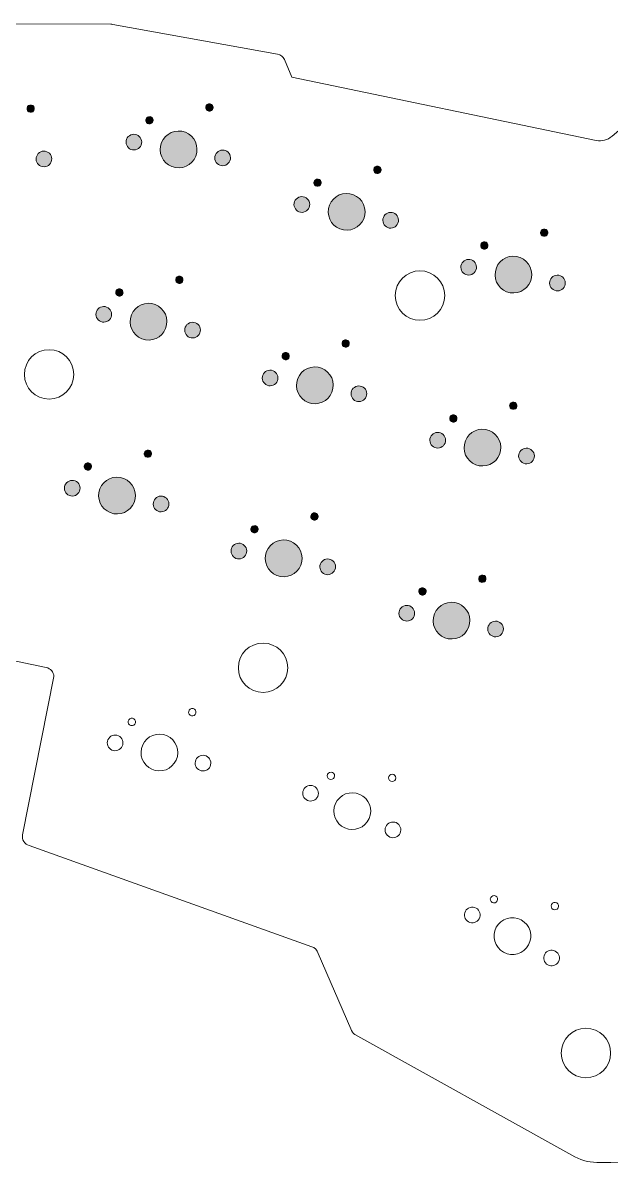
# Model space of a CAD drawing. Header units: inches. Extents: x 5 to 315, y -122 to 2.
# Drawn here: x 68.6 to 132.4, y -121.8 to 1.8 of the extents above; entities that cross this region are included whole.
import ezdxf

# ---------------------------------------------------------------- set-up
doc = ezdxf.new("R2010")
doc.units = ezdxf.units.IN
doc.header["$MEASUREMENT"] = 0
doc.layers.add('katman 1', color=7, linetype='Continuous')

# ---------------------------------------------------------------- blocks, each defined once
blk = doc.blocks.new('block 4')
at = {"layer": 'katman 1', "true_color": 0x000000}
h = blk.add_hatch(color=18, dxfattribs=at)
h.dxf.hatch_style = 2
edge = h.paths.add_edge_path()
edge.add_spline(control_points=[(69.87, -7.57), (69.83, -7.79), (69.62, -7.94), (69.41, -7.9), (69.19, -7.86), (69.04, -7.65), (69.08, -7.43), (69.12, -7.22), (69.33, -7.07), (69.55, -7.11), (69.76, -7.15), (69.91, -7.36), (69.87, -7.57)], knot_values=[0, 0, 0, 0, 1, 1, 1, 2, 2, 2, 3, 3, 3, 4, 4, 4, 4], degree=3, periodic=1)
h = blk.add_hatch(color=18, dxfattribs=at)
h.dxf.hatch_style = 2
edge = h.paths.add_edge_path()
edge.add_spline(control_points=[(89.25, -7.45), (89.21, -7.67), (89, -7.82), (88.79, -7.78), (88.57, -7.74), (88.42, -7.53), (88.46, -7.32), (88.5, -7.1), (88.71, -6.95), (88.93, -6.99), (89.14, -7.03), (89.29, -7.24), (89.25, -7.45)], knot_values=[0, 0, 0, 0, 1, 1, 1, 2, 2, 2, 3, 3, 3, 4, 4, 4, 4], degree=3, periodic=1)
h = blk.add_hatch(color=18, dxfattribs=at)
h.dxf.hatch_style = 2
edge = h.paths.add_edge_path()
edge.add_spline(control_points=[(82.75, -8.84), (82.71, -9.05), (82.5, -9.2), (82.29, -9.16), (82.07, -9.12), (81.92, -8.91), (81.96, -8.7), (82, -8.48), (82.21, -8.33), (82.43, -8.37), (82.64, -8.41), (82.79, -8.62), (82.75, -8.84)], knot_values=[0, 0, 0, 0, 1, 1, 1, 2, 2, 2, 3, 3, 3, 4, 4, 4, 4], degree=3, periodic=1)
h = blk.add_hatch(color=18, dxfattribs=at)
h.dxf.hatch_style = 2
edge = h.paths.add_edge_path()
edge.add_spline(control_points=[(87.48, -12.27), (87.29, -13.36), (86.25, -14.08), (85.17, -13.89), (84.08, -13.7), (83.36, -12.66), (83.55, -11.58), (83.75, -10.49), (84.78, -9.77), (85.86, -9.96), (86.95, -10.15), (87.67, -11.19), (87.48, -12.27)], knot_values=[0, 0, 0, 0, 1, 1, 1, 2, 2, 2, 3, 3, 3, 4, 4, 4, 4], degree=3, periodic=1)
h = blk.add_hatch(color=18, dxfattribs=at)
h.dxf.hatch_style = 2
edge = h.paths.add_edge_path()
edge.add_spline(control_points=[(81.5, -11.28), (81.42, -11.74), (80.98, -12.05), (80.51, -11.97), (80.05, -11.88), (79.74, -11.44), (79.83, -10.98), (79.91, -10.52), (80.35, -10.21), (80.81, -10.29), (81.27, -10.37), (81.58, -10.81), (81.5, -11.28)], knot_values=[0, 0, 0, 0, 1, 1, 1, 2, 2, 2, 3, 3, 3, 4, 4, 4, 4], degree=3, periodic=1)
h = blk.add_hatch(color=18, dxfattribs=at)
h.dxf.hatch_style = 2
edge = h.paths.add_edge_path()
edge.add_spline(control_points=[(71.75, -13.1), (71.67, -13.57), (71.23, -13.88), (70.76, -13.79), (70.3, -13.71), (69.99, -13.27), (70.08, -12.81), (70.16, -12.34), (70.6, -12.04), (71.06, -12.12), (71.52, -12.2), (71.83, -12.64), (71.75, -13.1)], knot_values=[0, 0, 0, 0, 1, 1, 1, 2, 2, 2, 3, 3, 3, 4, 4, 4, 4], degree=3, periodic=1)
h = blk.add_hatch(color=18, dxfattribs=at)
h.dxf.hatch_style = 2
edge = h.paths.add_edge_path()
edge.add_spline(control_points=[(91.13, -12.98), (91.05, -13.45), (90.61, -13.76), (90.14, -13.67), (89.68, -13.59), (89.37, -13.15), (89.45, -12.69), (89.54, -12.22), (89.98, -11.92), (90.44, -12), (90.9, -12.08), (91.21, -12.52), (91.13, -12.98)], knot_values=[0, 0, 0, 0, 1, 1, 1, 2, 2, 2, 3, 3, 3, 4, 4, 4, 4], degree=3, periodic=1)
h = blk.add_hatch(color=18, dxfattribs=at)
h.dxf.hatch_style = 2
edge = h.paths.add_edge_path()
edge.add_spline(control_points=[(107.47, -14.22), (107.43, -14.43), (107.22, -14.58), (107, -14.54), (106.78, -14.5), (106.64, -14.3), (106.68, -14.08), (106.72, -13.86), (106.92, -13.71), (107.14, -13.75), (107.36, -13.79), (107.5, -14), (107.47, -14.22)], knot_values=[0, 0, 0, 0, 1, 1, 1, 2, 2, 2, 3, 3, 3, 4, 4, 4, 4], degree=3, periodic=1)
h = blk.add_hatch(color=18, dxfattribs=at)
h.dxf.hatch_style = 2
edge = h.paths.add_edge_path()
edge.add_spline(control_points=[(100.97, -15.6), (100.93, -15.82), (100.72, -15.96), (100.5, -15.92), (100.29, -15.88), (100.14, -15.68), (100.18, -15.46), (100.22, -15.24), (100.43, -15.1), (100.64, -15.14), (100.86, -15.17), (101.01, -15.38), (100.97, -15.6)], knot_values=[0, 0, 0, 0, 1, 1, 1, 2, 2, 2, 3, 3, 3, 4, 4, 4, 4], degree=3, periodic=1)
h = blk.add_hatch(color=18, dxfattribs=at)
h.dxf.hatch_style = 2
edge = h.paths.add_edge_path()
edge.add_spline(control_points=[(99.72, -18.04), (99.64, -18.5), (99.19, -18.81), (98.73, -18.73), (98.27, -18.65), (97.96, -18.2), (98.04, -17.74), (98.12, -17.28), (98.57, -16.97), (99.03, -17.05), (99.49, -17.13), (99.8, -17.58), (99.72, -18.04)], knot_values=[0, 0, 0, 0, 1, 1, 1, 2, 2, 2, 3, 3, 3, 4, 4, 4, 4], degree=3, periodic=1)
h = blk.add_hatch(color=18, dxfattribs=at)
h.dxf.hatch_style = 2
edge = h.paths.add_edge_path()
edge.add_spline(control_points=[(105.7, -19.04), (105.5, -20.12), (104.47, -20.84), (103.38, -20.65), (102.3, -20.46), (101.58, -19.42), (101.77, -18.34), (101.96, -17.25), (103, -16.53), (104.08, -16.72), (105.17, -16.92), (105.89, -17.95), (105.7, -19.04)], knot_values=[0, 0, 0, 0, 1, 1, 1, 2, 2, 2, 3, 3, 3, 4, 4, 4, 4], degree=3, periodic=1)
h = blk.add_hatch(color=18, dxfattribs=at)
h.dxf.hatch_style = 2
edge = h.paths.add_edge_path()
edge.add_spline(control_points=[(109.35, -19.75), (109.26, -20.21), (108.82, -20.52), (108.36, -20.44), (107.9, -20.35), (107.59, -19.91), (107.67, -19.45), (107.75, -18.99), (108.19, -18.68), (108.66, -18.76), (109.12, -18.84), (109.43, -19.28), (109.35, -19.75)], knot_values=[0, 0, 0, 0, 1, 1, 1, 2, 2, 2, 3, 3, 3, 4, 4, 4, 4], degree=3, periodic=1)
h = blk.add_hatch(color=18, dxfattribs=at)
h.dxf.hatch_style = 2
edge = h.paths.add_edge_path()
edge.add_spline(control_points=[(125.55, -21.02), (125.51, -21.23), (125.31, -21.38), (125.09, -21.34), (124.87, -21.3), (124.73, -21.09), (124.76, -20.88), (124.8, -20.66), (125.01, -20.51), (125.23, -20.55), (125.45, -20.59), (125.59, -20.8), (125.55, -21.02)], knot_values=[0, 0, 0, 0, 1, 1, 1, 2, 2, 2, 3, 3, 3, 4, 4, 4, 4], degree=3, periodic=1)
h = blk.add_hatch(color=18, dxfattribs=at)
h.dxf.hatch_style = 2
edge = h.paths.add_edge_path()
edge.add_spline(control_points=[(119.05, -22.4), (119.01, -22.62), (118.81, -22.76), (118.59, -22.72), (118.37, -22.68), (118.23, -22.48), (118.27, -22.26), (118.3, -22.04), (118.51, -21.9), (118.73, -21.93), (118.95, -21.97), (119.09, -22.18), (119.05, -22.4)], knot_values=[0, 0, 0, 0, 1, 1, 1, 2, 2, 2, 3, 3, 3, 4, 4, 4, 4], degree=3, periodic=1)
h = blk.add_hatch(color=18, dxfattribs=at)
h.dxf.hatch_style = 2
edge = h.paths.add_edge_path()
edge.add_spline(control_points=[(123.78, -25.83), (123.59, -26.92), (122.56, -27.64), (121.47, -27.45), (120.39, -27.26), (119.66, -26.22), (119.86, -25.14), (120.05, -24.05), (121.08, -23.33), (122.17, -23.52), (123.25, -23.72), (123.97, -24.75), (123.78, -25.83)], knot_values=[0, 0, 0, 0, 1, 1, 1, 2, 2, 2, 3, 3, 3, 4, 4, 4, 4], degree=3, periodic=1)
h = blk.add_hatch(color=18, dxfattribs=at)
h.dxf.hatch_style = 2
edge = h.paths.add_edge_path()
edge.add_spline(control_points=[(117.8, -24.84), (117.72, -25.3), (117.28, -25.61), (116.82, -25.53), (116.35, -25.45), (116.05, -25), (116.13, -24.54), (116.21, -24.08), (116.65, -23.77), (117.11, -23.85), (117.58, -23.93), (117.89, -24.38), (117.8, -24.84)], knot_values=[0, 0, 0, 0, 1, 1, 1, 2, 2, 2, 3, 3, 3, 4, 4, 4, 4], degree=3, periodic=1)
h = blk.add_hatch(color=18, dxfattribs=at)
h.dxf.hatch_style = 2
edge = h.paths.add_edge_path()
edge.add_spline(control_points=[(85.99, -26.12), (85.95, -26.34), (85.74, -26.49), (85.53, -26.45), (85.31, -26.41), (85.16, -26.2), (85.2, -25.98), (85.24, -25.77), (85.45, -25.62), (85.67, -25.66), (85.88, -25.7), (86.03, -25.91), (85.99, -26.12)], knot_values=[0, 0, 0, 0, 1, 1, 1, 2, 2, 2, 3, 3, 3, 4, 4, 4, 4], degree=3, periodic=1)
h = blk.add_hatch(color=18, dxfattribs=at)
h.dxf.hatch_style = 2
edge = h.paths.add_edge_path()
edge.add_spline(control_points=[(127.43, -26.55), (127.35, -27.01), (126.91, -27.32), (126.45, -27.24), (125.98, -27.15), (125.67, -26.71), (125.76, -26.25), (125.84, -25.79), (126.28, -25.48), (126.74, -25.56), (127.21, -25.64), (127.51, -26.08), (127.43, -26.55)], knot_values=[0, 0, 0, 0, 1, 1, 1, 2, 2, 2, 3, 3, 3, 4, 4, 4, 4], degree=3, periodic=1)
h = blk.add_hatch(color=18, dxfattribs=at)
h.dxf.hatch_style = 2
edge = h.paths.add_edge_path()
edge.add_spline(control_points=[(79.49, -27.51), (79.45, -27.72), (79.24, -27.87), (79.03, -27.83), (78.81, -27.79), (78.66, -27.58), (78.7, -27.37), (78.74, -27.15), (78.95, -27), (79.17, -27.04), (79.38, -27.08), (79.53, -27.29), (79.49, -27.51)], knot_values=[0, 0, 0, 0, 1, 1, 1, 2, 2, 2, 3, 3, 3, 4, 4, 4, 4], degree=3, periodic=1)
h = blk.add_hatch(color=18, dxfattribs=at)
h.dxf.hatch_style = 2
edge = h.paths.add_edge_path()
edge.add_spline(control_points=[(78.24, -29.95), (78.16, -30.41), (77.72, -30.72), (77.25, -30.63), (76.79, -30.55), (76.48, -30.11), (76.57, -29.65), (76.65, -29.19), (77.09, -28.88), (77.55, -28.96), (78.01, -29.04), (78.32, -29.48), (78.24, -29.95)], knot_values=[0, 0, 0, 0, 1, 1, 1, 2, 2, 2, 3, 3, 3, 4, 4, 4, 4], degree=3, periodic=1)
h = blk.add_hatch(color=18, dxfattribs=at)
h.dxf.hatch_style = 2
edge = h.paths.add_edge_path()
edge.add_spline(control_points=[(84.22, -30.94), (84.03, -32.03), (82.99, -32.75), (81.91, -32.56), (80.82, -32.36), (80.1, -31.33), (80.29, -30.24), (80.49, -29.16), (81.52, -28.44), (82.6, -28.63), (83.69, -28.82), (84.41, -29.86), (84.22, -30.94)], knot_values=[0, 0, 0, 0, 1, 1, 1, 2, 2, 2, 3, 3, 3, 4, 4, 4, 4], degree=3, periodic=1)
h = blk.add_hatch(color=18, dxfattribs=at)
h.dxf.hatch_style = 2
edge = h.paths.add_edge_path()
edge.add_spline(control_points=[(87.87, -31.65), (87.79, -32.12), (87.35, -32.42), (86.88, -32.34), (86.42, -32.26), (86.11, -31.82), (86.19, -31.36), (86.28, -30.89), (86.72, -30.59), (87.18, -30.67), (87.64, -30.75), (87.95, -31.19), (87.87, -31.65)], knot_values=[0, 0, 0, 0, 1, 1, 1, 2, 2, 2, 3, 3, 3, 4, 4, 4, 4], degree=3, periodic=1)
h = blk.add_hatch(color=18, dxfattribs=at)
h.dxf.hatch_style = 2
edge = h.paths.add_edge_path()
edge.add_spline(control_points=[(104.02, -33.02), (103.98, -33.24), (103.78, -33.39), (103.56, -33.35), (103.34, -33.31), (103.2, -33.1), (103.24, -32.88), (103.27, -32.67), (103.48, -32.52), (103.7, -32.56), (103.92, -32.6), (104.06, -32.81), (104.02, -33.02)], knot_values=[0, 0, 0, 0, 1, 1, 1, 2, 2, 2, 3, 3, 3, 4, 4, 4, 4], degree=3, periodic=1)
h = blk.add_hatch(color=18, dxfattribs=at)
h.dxf.hatch_style = 2
edge = h.paths.add_edge_path()
edge.add_spline(control_points=[(97.52, -34.41), (97.49, -34.62), (97.28, -34.77), (97.06, -34.73), (96.84, -34.69), (96.7, -34.48), (96.74, -34.27), (96.78, -34.05), (96.98, -33.9), (97.2, -33.94), (97.42, -33.98), (97.56, -34.19), (97.52, -34.41)], knot_values=[0, 0, 0, 0, 1, 1, 1, 2, 2, 2, 3, 3, 3, 4, 4, 4, 4], degree=3, periodic=1)
h = blk.add_hatch(color=18, dxfattribs=at)
h.dxf.hatch_style = 2
edge = h.paths.add_edge_path()
edge.add_spline(control_points=[(96.28, -36.85), (96.19, -37.31), (95.75, -37.62), (95.29, -37.53), (94.83, -37.45), (94.52, -37.01), (94.6, -36.55), (94.68, -36.09), (95.12, -35.78), (95.59, -35.86), (96.05, -35.94), (96.36, -36.38), (96.28, -36.85)], knot_values=[0, 0, 0, 0, 1, 1, 1, 2, 2, 2, 3, 3, 3, 4, 4, 4, 4], degree=3, periodic=1)
h = blk.add_hatch(color=18, dxfattribs=at)
h.dxf.hatch_style = 2
edge = h.paths.add_edge_path()
edge.add_spline(control_points=[(102.25, -37.84), (102.06, -38.93), (101.03, -39.65), (99.94, -39.46), (98.86, -39.26), (98.13, -38.23), (98.33, -37.15), (98.52, -36.06), (99.55, -35.34), (100.64, -35.53), (101.72, -35.72), (102.45, -36.76), (102.25, -37.84)], knot_values=[0, 0, 0, 0, 1, 1, 1, 2, 2, 2, 3, 3, 3, 4, 4, 4, 4], degree=3, periodic=1)
h = blk.add_hatch(color=18, dxfattribs=at)
h.dxf.hatch_style = 2
edge = h.paths.add_edge_path()
edge.add_spline(control_points=[(105.9, -38.55), (105.82, -39.02), (105.38, -39.33), (104.92, -39.24), (104.45, -39.16), (104.15, -38.72), (104.23, -38.26), (104.31, -37.79), (104.75, -37.49), (105.21, -37.57), (105.68, -37.65), (105.99, -38.09), (105.9, -38.55)], knot_values=[0, 0, 0, 0, 1, 1, 1, 2, 2, 2, 3, 3, 3, 4, 4, 4, 4], degree=3, periodic=1)
h = blk.add_hatch(color=18, dxfattribs=at)
h.dxf.hatch_style = 2
edge = h.paths.add_edge_path()
edge.add_spline(control_points=[(122.2, -39.77), (122.16, -39.99), (121.95, -40.13), (121.73, -40.09), (121.52, -40.05), (121.37, -39.85), (121.41, -39.63), (121.45, -39.41), (121.66, -39.27), (121.87, -39.31), (122.09, -39.34), (122.24, -39.55), (122.2, -39.77)], knot_values=[0, 0, 0, 0, 1, 1, 1, 2, 2, 2, 3, 3, 3, 4, 4, 4, 4], degree=3, periodic=1)
h = blk.add_hatch(color=18, dxfattribs=at)
h.dxf.hatch_style = 2
edge = h.paths.add_edge_path()
edge.add_spline(control_points=[(115.7, -41.15), (115.66, -41.37), (115.45, -41.51), (115.24, -41.47), (115.02, -41.44), (114.87, -41.23), (114.91, -41.01), (114.95, -40.79), (115.16, -40.65), (115.38, -40.69), (115.59, -40.73), (115.74, -40.93), (115.7, -41.15)], knot_values=[0, 0, 0, 0, 1, 1, 1, 2, 2, 2, 3, 3, 3, 4, 4, 4, 4], degree=3, periodic=1)
h = blk.add_hatch(color=18, dxfattribs=at)
h.dxf.hatch_style = 2
edge = h.paths.add_edge_path()
edge.add_spline(control_points=[(114.45, -43.59), (114.37, -44.05), (113.93, -44.36), (113.46, -44.28), (113, -44.2), (112.69, -43.76), (112.77, -43.29), (112.86, -42.83), (113.3, -42.52), (113.76, -42.6), (114.22, -42.69), (114.53, -43.13), (114.45, -43.59)], knot_values=[0, 0, 0, 0, 1, 1, 1, 2, 2, 2, 3, 3, 3, 4, 4, 4, 4], degree=3, periodic=1)
h = blk.add_hatch(color=18, dxfattribs=at)
h.dxf.hatch_style = 2
edge = h.paths.add_edge_path()
edge.add_spline(control_points=[(120.43, -44.59), (120.24, -45.67), (119.2, -46.39), (118.12, -46.2), (117.03, -46.01), (116.31, -44.97), (116.5, -43.89), (116.69, -42.81), (117.73, -42.08), (118.81, -42.28), (119.9, -42.47), (120.62, -43.5), (120.43, -44.59)], knot_values=[0, 0, 0, 0, 1, 1, 1, 2, 2, 2, 3, 3, 3, 4, 4, 4, 4], degree=3, periodic=1)
h = blk.add_hatch(color=18, dxfattribs=at)
h.dxf.hatch_style = 2
edge = h.paths.add_edge_path()
edge.add_spline(control_points=[(82.57, -44.97), (82.53, -45.19), (82.32, -45.33), (82.11, -45.29), (81.89, -45.25), (81.74, -45.05), (81.78, -44.83), (81.82, -44.61), (82.03, -44.47), (82.25, -44.51), (82.46, -44.54), (82.61, -44.75), (82.57, -44.97)], knot_values=[0, 0, 0, 0, 1, 1, 1, 2, 2, 2, 3, 3, 3, 4, 4, 4, 4], degree=3, periodic=1)
h = blk.add_hatch(color=18, dxfattribs=at)
h.dxf.hatch_style = 2
edge = h.paths.add_edge_path()
edge.add_spline(control_points=[(124.08, -45.3), (124, -45.76), (123.55, -46.07), (123.09, -45.99), (122.63, -45.91), (122.32, -45.46), (122.4, -45), (122.48, -44.54), (122.93, -44.23), (123.39, -44.31), (123.85, -44.39), (124.16, -44.84), (124.08, -45.3)], knot_values=[0, 0, 0, 0, 1, 1, 1, 2, 2, 2, 3, 3, 3, 4, 4, 4, 4], degree=3, periodic=1)
h = blk.add_hatch(color=18, dxfattribs=at)
h.dxf.hatch_style = 2
edge = h.paths.add_edge_path()
edge.add_spline(control_points=[(76.07, -46.35), (76.03, -46.57), (75.83, -46.71), (75.61, -46.67), (75.39, -46.64), (75.25, -46.43), (75.28, -46.21), (75.32, -45.99), (75.53, -45.85), (75.75, -45.89), (75.97, -45.93), (76.11, -46.13), (76.07, -46.35)], knot_values=[0, 0, 0, 0, 1, 1, 1, 2, 2, 2, 3, 3, 3, 4, 4, 4, 4], degree=3, periodic=1)
h = blk.add_hatch(color=18, dxfattribs=at)
h.dxf.hatch_style = 2
edge = h.paths.add_edge_path()
edge.add_spline(control_points=[(74.82, -48.79), (74.74, -49.25), (74.3, -49.56), (73.84, -49.48), (73.37, -49.4), (73.06, -48.96), (73.15, -48.49), (73.23, -48.03), (73.67, -47.72), (74.13, -47.8), (74.6, -47.89), (74.9, -48.33), (74.82, -48.79)], knot_values=[0, 0, 0, 0, 1, 1, 1, 2, 2, 2, 3, 3, 3, 4, 4, 4, 4], degree=3, periodic=1)
h = blk.add_hatch(color=18, dxfattribs=at)
h.dxf.hatch_style = 2
edge = h.paths.add_edge_path()
edge.add_spline(control_points=[(80.8, -49.79), (80.61, -50.87), (79.57, -51.59), (78.49, -51.4), (77.41, -51.21), (76.68, -50.17), (76.87, -49.09), (77.07, -48.01), (78.1, -47.28), (79.19, -47.47), (80.27, -47.67), (80.99, -48.7), (80.8, -49.79)], knot_values=[0, 0, 0, 0, 1, 1, 1, 2, 2, 2, 3, 3, 3, 4, 4, 4, 4], degree=3, periodic=1)
h = blk.add_hatch(color=18, dxfattribs=at)
h.dxf.hatch_style = 2
edge = h.paths.add_edge_path()
edge.add_spline(control_points=[(84.45, -50.5), (84.37, -50.96), (83.93, -51.27), (83.46, -51.19), (83, -51.11), (82.69, -50.66), (82.78, -50.2), (82.86, -49.74), (83.3, -49.43), (83.76, -49.51), (84.22, -49.59), (84.53, -50.04), (84.45, -50.5)], knot_values=[0, 0, 0, 0, 1, 1, 1, 2, 2, 2, 3, 3, 3, 4, 4, 4, 4], degree=3, periodic=1)
h = blk.add_hatch(color=18, dxfattribs=at)
h.dxf.hatch_style = 2
edge = h.paths.add_edge_path()
edge.add_spline(control_points=[(100.64, -51.78), (100.6, -52), (100.39, -52.14), (100.17, -52.1), (99.96, -52.06), (99.81, -51.86), (99.85, -51.64), (99.89, -51.42), (100.1, -51.28), (100.31, -51.31), (100.53, -51.35), (100.68, -51.56), (100.64, -51.78)], knot_values=[0, 0, 0, 0, 1, 1, 1, 2, 2, 2, 3, 3, 3, 4, 4, 4, 4], degree=3, periodic=1)
h = blk.add_hatch(color=18, dxfattribs=at)
h.dxf.hatch_style = 2
edge = h.paths.add_edge_path()
edge.add_spline(control_points=[(94.14, -53.16), (94.1, -53.38), (93.89, -53.52), (93.67, -53.48), (93.46, -53.44), (93.31, -53.24), (93.35, -53.02), (93.39, -52.8), (93.6, -52.66), (93.81, -52.7), (94.03, -52.73), (94.18, -52.94), (94.14, -53.16)], knot_values=[0, 0, 0, 0, 1, 1, 1, 2, 2, 2, 3, 3, 3, 4, 4, 4, 4], degree=3, periodic=1)
h = blk.add_hatch(color=18, dxfattribs=at)
h.dxf.hatch_style = 2
edge = h.paths.add_edge_path()
edge.add_spline(control_points=[(98.87, -56.6), (98.67, -57.68), (97.64, -58.4), (96.56, -58.21), (95.47, -58.02), (94.75, -56.98), (94.94, -55.9), (95.13, -54.81), (96.17, -54.09), (97.25, -54.28), (98.34, -54.48), (99.06, -55.51), (98.87, -56.6)], knot_values=[0, 0, 0, 0, 1, 1, 1, 2, 2, 2, 3, 3, 3, 4, 4, 4, 4], degree=3, periodic=1)
h = blk.add_hatch(color=18, dxfattribs=at)
h.dxf.hatch_style = 2
edge = h.paths.add_edge_path()
edge.add_spline(control_points=[(92.89, -55.6), (92.81, -56.06), (92.36, -56.37), (91.9, -56.29), (91.44, -56.21), (91.13, -55.76), (91.21, -55.3), (91.29, -54.84), (91.74, -54.53), (92.2, -54.61), (92.66, -54.69), (92.97, -55.14), (92.89, -55.6)], knot_values=[0, 0, 0, 0, 1, 1, 1, 2, 2, 2, 3, 3, 3, 4, 4, 4, 4], degree=3, periodic=1)
h = blk.add_hatch(color=18, dxfattribs=at)
h.dxf.hatch_style = 2
edge = h.paths.add_edge_path()
edge.add_spline(control_points=[(102.52, -57.31), (102.44, -57.77), (101.99, -58.08), (101.53, -58), (101.07, -57.91), (100.76, -57.47), (100.84, -57.01), (100.92, -56.55), (101.37, -56.24), (101.83, -56.32), (102.29, -56.4), (102.6, -56.84), (102.52, -57.31)], knot_values=[0, 0, 0, 0, 1, 1, 1, 2, 2, 2, 3, 3, 3, 4, 4, 4, 4], degree=3, periodic=1)
h = blk.add_hatch(color=18, dxfattribs=at)
h.dxf.hatch_style = 2
edge = h.paths.add_edge_path()
edge.add_spline(control_points=[(118.84, -58.52), (118.81, -58.74), (118.6, -58.88), (118.38, -58.85), (118.16, -58.81), (118.02, -58.6), (118.06, -58.38), (118.1, -58.16), (118.3, -58.02), (118.52, -58.06), (118.74, -58.1), (118.88, -58.3), (118.84, -58.52)], knot_values=[0, 0, 0, 0, 1, 1, 1, 2, 2, 2, 3, 3, 3, 4, 4, 4, 4], degree=3, periodic=1)
h = blk.add_hatch(color=18, dxfattribs=at)
h.dxf.hatch_style = 2
edge = h.paths.add_edge_path()
edge.add_spline(control_points=[(112.35, -59.9), (112.31, -60.12), (112.1, -60.27), (111.88, -60.23), (111.66, -60.19), (111.52, -59.98), (111.56, -59.76), (111.6, -59.55), (111.8, -59.4), (112.02, -59.44), (112.24, -59.48), (112.38, -59.69), (112.35, -59.9)], knot_values=[0, 0, 0, 0, 1, 1, 1, 2, 2, 2, 3, 3, 3, 4, 4, 4, 4], degree=3, periodic=1)
h = blk.add_hatch(color=18, dxfattribs=at)
h.dxf.hatch_style = 2
edge = h.paths.add_edge_path()
edge.add_spline(control_points=[(111.1, -62.34), (111.01, -62.81), (110.57, -63.11), (110.11, -63.03), (109.65, -62.95), (109.34, -62.51), (109.42, -62.05), (109.5, -61.58), (109.94, -61.27), (110.41, -61.36), (110.87, -61.44), (111.18, -61.88), (111.1, -62.34)], knot_values=[0, 0, 0, 0, 1, 1, 1, 2, 2, 2, 3, 3, 3, 4, 4, 4, 4], degree=3, periodic=1)
h = blk.add_hatch(color=18, dxfattribs=at)
h.dxf.hatch_style = 2
edge = h.paths.add_edge_path()
edge.add_spline(control_points=[(117.07, -63.34), (116.88, -64.42), (115.85, -65.15), (114.76, -64.95), (113.68, -64.76), (112.96, -63.73), (113.15, -62.64), (113.34, -61.56), (114.38, -60.84), (115.46, -61.03), (116.54, -61.22), (117.27, -62.25), (117.07, -63.34)], knot_values=[0, 0, 0, 0, 1, 1, 1, 2, 2, 2, 3, 3, 3, 4, 4, 4, 4], degree=3, periodic=1)
h = blk.add_hatch(color=18, dxfattribs=at)
h.dxf.hatch_style = 2
edge = h.paths.add_edge_path()
edge.add_spline(control_points=[(120.72, -64.05), (120.64, -64.51), (120.2, -64.82), (119.74, -64.74), (119.28, -64.66), (118.97, -64.22), (119.05, -63.75), (119.13, -63.29), (119.57, -62.98), (120.04, -63.06), (120.5, -63.15), (120.81, -63.59), (120.72, -64.05)], knot_values=[0, 0, 0, 0, 1, 1, 1, 2, 2, 2, 3, 3, 3, 4, 4, 4, 4], degree=3, periodic=1)
at = {"layer": 'katman 1', "color": 7, "lineweight": 9, "true_color": 0xffffff}
blk.add_open_spline([(314.69, -56.13), (314.69, -56.13), (304.74, -0.68), (304.74, -0.68), (304.48, 0.75), (303.24, 1.79), (301.78, 1.79), (301.78, 1.79), (241.85, 1.64), (241.85, 1.64), (241.77, 1.64), (241.69, 1.63), (241.61, 1.61), (241.61, 1.61), (223.75, -1.61), (223.75, -1.61), (223.42, -1.67), (223.14, -1.89), (223.01, -2.2), (223.01, -2.2), (222.19, -4.11), (222.19, -4.11), (222.19, -4.11), (189.2, -10.95), (189.2, -10.95), (188.59, -11.08), (187.96, -10.92), (187.49, -10.51), (187.49, -10.51), (180.92, -4.88), (180.92, -4.88), (180.38, -4.37), (179.75, -4.09), (179.12, -4.09), (179.12, -4.09), (178.09, -4.1), (178.09, -4.1), (178.09, -4.1), (160, -4.14), (160, -4.14), (160, -4.14), (160, -4.13), (160, -4.13), (160, -4.13), (141.91, -4.09), (141.91, -4.09), (141.91, -4.09), (140.88, -4.08), (140.88, -4.08), (140.25, -4.08), (139.62, -4.35), (139.08, -4.87), (139.08, -4.87), (132.51, -10.5), (132.51, -10.5), (132.04, -10.91), (131.41, -11.07), (130.8, -10.94), (130.8, -10.94), (97.81, -4.1), (97.81, -4.1), (97.81, -4.1), (96.99, -2.19), (96.99, -2.19), (96.86, -1.88), (96.58, -1.66), (96.25, -1.6), (96.25, -1.6), (78.39, 1.62), (78.39, 1.62), (78.31, 1.64), (78.23, 1.65), (78.15, 1.65), (78.15, 1.65), (18.22, 1.8), (18.22, 1.8), (16.76, 1.8), (15.52, 0.76), (15.26, -0.67), (15.26, -0.67), (5.31, -56.12), (5.31, -56.12), (5.02, -57.75), (6.11, -59.31), (7.74, -59.6), (7.74, -59.6), (46.65, -66.84), (46.65, -66.84), (46.9, -66.88), (47.16, -66.88), (47.41, -66.83), (47.41, -66.83), (55.87, -65.06), (55.87, -65.06), (56.13, -65.01), (56.38, -65.01), (56.64, -65.05), (56.64, -65.05), (71.17, -68.08), (71.17, -68.08), (71.64, -68.16), (71.99, -68.58), (71.99, -69.06), (71.99, -69.06), (68.59, -86.21), (68.59, -86.21), (68.49, -86.73), (68.81, -87.23), (69.31, -87.37), (69.31, -87.37), (99.95, -98.33), (99.95, -98.33), (100.3, -98.43), (100.57, -98.7), (100.65, -99.06), (100.65, -99.06), (104.2, -107.24), (104.2, -107.24), (104.26, -107.49), (104.41, -107.71), (104.63, -107.85), (104.63, -107.85), (128.16, -120.92), (128.16, -120.92), (128.97, -121.44), (129.91, -121.71), (130.86, -121.72), (130.86, -121.72), (132.4, -121.72), (132.4, -121.72), (132.4, -121.72), (160, -121.79), (160, -121.79), (160, -121.79), (160, -121.8), (160, -121.8), (160, -121.8), (187.6, -121.73), (187.6, -121.73), (187.6, -121.73), (189.14, -121.73), (189.14, -121.73), (190.09, -121.72), (191.03, -121.45), (191.84, -120.93), (191.84, -120.93), (215.37, -107.86), (215.37, -107.86), (215.59, -107.72), (215.74, -107.5), (215.8, -107.25), (215.8, -107.25), (219.35, -99.07), (219.35, -99.07), (219.43, -98.71), (219.7, -98.44), (220.05, -98.34), (220.05, -98.34), (250.69, -87.38), (250.69, -87.38), (251.19, -87.25), (251.51, -86.74), (251.41, -86.23), (251.41, -86.23), (248.01, -69.07), (248.01, -69.07), (248.01, -68.59), (248.36, -68.17), (248.83, -68.09), (248.83, -68.09), (263.36, -65.07), (263.36, -65.07), (263.62, -65.02), (263.87, -65.02), (264.13, -65.08), (264.13, -65.08), (272.59, -66.84), (272.59, -66.84), (272.84, -66.89), (273.1, -66.89), (273.35, -66.85), (273.35, -66.85), (312.26, -59.61), (312.26, -59.61), (313.89, -59.32), (314.98, -57.76), (314.69, -56.13)], degree=3, knots=[0, 0, 0, 0, 1, 1, 1, 2, 2, 2, 3, 3, 3, 4, 4, 4, 5, 5, 5, 6, 6, 6, 7, 7, 7, 8, 8, 8, 9, 9, 9, 10, 10, 10, 11, 11, 11, 12, 12, 12, 13, 13, 13, 14, 14, 14, 15, 15, 15, 16, 16, 16, 17, 17, 17, 18, 18, 18, 19, 19, 19, 20, 20, 20, 21, 21, 21, 22, 22, 22, 23, 23, 23, 24, 24, 24, 25, 25, 25, 26, 26, 26, 27, 27, 27, 28, 28, 28, 29, 29, 29, 30, 30, 30, 31, 31, 31, 32, 32, 32, 33, 33, 33, 34, 34, 34, 35, 35, 35, 36, 36, 36, 37, 37, 37, 38, 38, 38, 39, 39, 39, 40, 40, 40, 41, 41, 41, 42, 42, 42, 43, 43, 43, 44, 44, 44, 45, 45, 45, 46, 46, 46, 47, 47, 47, 48, 48, 48, 49, 49, 49, 50, 50, 50, 51, 51, 51, 52, 52, 52, 53, 53, 53, 54, 54, 54, 55, 55, 55, 56, 56, 56, 57, 57, 57, 58, 58, 58, 59, 59, 59, 60, 60, 60, 61, 61, 61, 62, 62, 62, 62], dxfattribs=at)
at = {"layer": 'katman 1', "color": 250, "lineweight": 9, "true_color": 0x1c1c1b}
for points in [[(69.87, -7.57), (69.83, -7.79), (69.62, -7.94), (69.41, -7.9), (69.19, -7.86), (69.04, -7.65), (69.08, -7.43), (69.12, -7.22), (69.33, -7.07), (69.55, -7.11), (69.76, -7.15), (69.91, -7.36), (69.87, -7.57)], [(89.25, -7.45), (89.21, -7.67), (89, -7.82), (88.79, -7.78), (88.57, -7.74), (88.42, -7.53), (88.46, -7.32), (88.5, -7.1), (88.71, -6.95), (88.93, -6.99), (89.14, -7.03), (89.29, -7.24), (89.25, -7.45)], [(82.75, -8.84), (82.71, -9.05), (82.5, -9.2), (82.29, -9.16), (82.07, -9.12), (81.92, -8.91), (81.96, -8.7), (82, -8.48), (82.21, -8.33), (82.43, -8.37), (82.64, -8.41), (82.79, -8.62), (82.75, -8.84)], [(87.48, -12.27), (87.29, -13.36), (86.25, -14.08), (85.17, -13.89), (84.08, -13.7), (83.36, -12.66), (83.55, -11.58), (83.75, -10.49), (84.78, -9.77), (85.86, -9.96), (86.95, -10.15), (87.67, -11.19), (87.48, -12.27)], [(81.5, -11.28), (81.42, -11.74), (80.98, -12.05), (80.51, -11.97), (80.05, -11.88), (79.74, -11.44), (79.83, -10.98), (79.91, -10.52), (80.35, -10.21), (80.81, -10.29), (81.27, -10.37), (81.58, -10.81), (81.5, -11.28)], [(71.75, -13.1), (71.67, -13.57), (71.23, -13.88), (70.76, -13.79), (70.3, -13.71), (69.99, -13.27), (70.08, -12.81), (70.16, -12.34), (70.6, -12.04), (71.06, -12.12), (71.52, -12.2), (71.83, -12.64), (71.75, -13.1)], [(91.13, -12.98), (91.05, -13.45), (90.61, -13.76), (90.14, -13.67), (89.68, -13.59), (89.37, -13.15), (89.45, -12.69), (89.54, -12.22), (89.98, -11.92), (90.44, -12), (90.9, -12.08), (91.21, -12.52), (91.13, -12.98)], [(107.47, -14.22), (107.43, -14.43), (107.22, -14.58), (107, -14.54), (106.78, -14.5), (106.64, -14.3), (106.68, -14.08), (106.72, -13.86), (106.92, -13.71), (107.14, -13.75), (107.36, -13.79), (107.5, -14), (107.47, -14.22)], [(100.97, -15.6), (100.93, -15.82), (100.72, -15.96), (100.5, -15.92), (100.29, -15.88), (100.14, -15.68), (100.18, -15.46), (100.22, -15.24), (100.43, -15.1), (100.64, -15.14), (100.86, -15.17), (101.01, -15.38), (100.97, -15.6)], [(99.72, -18.04), (99.64, -18.5), (99.19, -18.81), (98.73, -18.73), (98.27, -18.65), (97.96, -18.2), (98.04, -17.74), (98.12, -17.28), (98.57, -16.97), (99.03, -17.05), (99.49, -17.13), (99.8, -17.58), (99.72, -18.04)], [(105.7, -19.04), (105.5, -20.12), (104.47, -20.84), (103.38, -20.65), (102.3, -20.46), (101.58, -19.42), (101.77, -18.34), (101.96, -17.25), (103, -16.53), (104.08, -16.72), (105.17, -16.92), (105.89, -17.95), (105.7, -19.04)], [(109.35, -19.75), (109.26, -20.21), (108.82, -20.52), (108.36, -20.44), (107.9, -20.35), (107.59, -19.91), (107.67, -19.45), (107.75, -18.99), (108.19, -18.68), (108.66, -18.76), (109.12, -18.84), (109.43, -19.28), (109.35, -19.75)], [(125.55, -21.02), (125.51, -21.23), (125.31, -21.38), (125.09, -21.34), (124.87, -21.3), (124.73, -21.09), (124.76, -20.88), (124.8, -20.66), (125.01, -20.51), (125.23, -20.55), (125.45, -20.59), (125.59, -20.8), (125.55, -21.02)], [(119.05, -22.4), (119.01, -22.62), (118.81, -22.76), (118.59, -22.72), (118.37, -22.68), (118.23, -22.48), (118.27, -22.26), (118.3, -22.04), (118.51, -21.9), (118.73, -21.93), (118.95, -21.97), (119.09, -22.18), (119.05, -22.4)], [(123.78, -25.83), (123.59, -26.92), (122.56, -27.64), (121.47, -27.45), (120.39, -27.26), (119.66, -26.22), (119.86, -25.14), (120.05, -24.05), (121.08, -23.33), (122.17, -23.52), (123.25, -23.72), (123.97, -24.75), (123.78, -25.83)], [(117.8, -24.84), (117.72, -25.3), (117.28, -25.61), (116.82, -25.53), (116.35, -25.45), (116.05, -25), (116.13, -24.54), (116.21, -24.08), (116.65, -23.77), (117.11, -23.85), (117.58, -23.93), (117.89, -24.38), (117.8, -24.84)], [(85.99, -26.12), (85.95, -26.34), (85.74, -26.49), (85.53, -26.45), (85.31, -26.41), (85.16, -26.2), (85.2, -25.98), (85.24, -25.77), (85.45, -25.62), (85.67, -25.66), (85.88, -25.7), (86.03, -25.91), (85.99, -26.12)], [(127.43, -26.55), (127.35, -27.01), (126.91, -27.32), (126.45, -27.24), (125.98, -27.15), (125.67, -26.71), (125.76, -26.25), (125.84, -25.79), (126.28, -25.48), (126.74, -25.56), (127.21, -25.64), (127.51, -26.08), (127.43, -26.55)], [(79.49, -27.51), (79.45, -27.72), (79.24, -27.87), (79.03, -27.83), (78.81, -27.79), (78.66, -27.58), (78.7, -27.37), (78.74, -27.15), (78.95, -27), (79.17, -27.04), (79.38, -27.08), (79.53, -27.29), (79.49, -27.51)], [(78.24, -29.95), (78.16, -30.41), (77.72, -30.72), (77.25, -30.63), (76.79, -30.55), (76.48, -30.11), (76.57, -29.65), (76.65, -29.19), (77.09, -28.88), (77.55, -28.96), (78.01, -29.04), (78.32, -29.48), (78.24, -29.95)], [(84.22, -30.94), (84.03, -32.03), (82.99, -32.75), (81.91, -32.56), (80.82, -32.36), (80.1, -31.33), (80.29, -30.24), (80.49, -29.16), (81.52, -28.44), (82.6, -28.63), (83.69, -28.82), (84.41, -29.86), (84.22, -30.94)], [(87.87, -31.65), (87.79, -32.12), (87.35, -32.42), (86.88, -32.34), (86.42, -32.26), (86.11, -31.82), (86.19, -31.36), (86.28, -30.89), (86.72, -30.59), (87.18, -30.67), (87.64, -30.75), (87.95, -31.19), (87.87, -31.65)], [(104.02, -33.02), (103.98, -33.24), (103.78, -33.39), (103.56, -33.35), (103.34, -33.31), (103.2, -33.1), (103.24, -32.88), (103.27, -32.67), (103.48, -32.52), (103.7, -32.56), (103.92, -32.6), (104.06, -32.81), (104.02, -33.02)], [(97.52, -34.41), (97.49, -34.62), (97.28, -34.77), (97.06, -34.73), (96.84, -34.69), (96.7, -34.48), (96.74, -34.27), (96.78, -34.05), (96.98, -33.9), (97.2, -33.94), (97.42, -33.98), (97.56, -34.19), (97.52, -34.41)], [(96.28, -36.85), (96.19, -37.31), (95.75, -37.62), (95.29, -37.53), (94.83, -37.45), (94.52, -37.01), (94.6, -36.55), (94.68, -36.09), (95.12, -35.78), (95.59, -35.86), (96.05, -35.94), (96.36, -36.38), (96.28, -36.85)], [(102.25, -37.84), (102.06, -38.93), (101.03, -39.65), (99.94, -39.46), (98.86, -39.26), (98.13, -38.23), (98.33, -37.15), (98.52, -36.06), (99.55, -35.34), (100.64, -35.53), (101.72, -35.72), (102.45, -36.76), (102.25, -37.84)], [(105.9, -38.55), (105.82, -39.02), (105.38, -39.33), (104.92, -39.24), (104.45, -39.16), (104.15, -38.72), (104.23, -38.26), (104.31, -37.79), (104.75, -37.49), (105.21, -37.57), (105.68, -37.65), (105.99, -38.09), (105.9, -38.55)], [(122.2, -39.77), (122.16, -39.99), (121.95, -40.13), (121.73, -40.09), (121.52, -40.05), (121.37, -39.85), (121.41, -39.63), (121.45, -39.41), (121.66, -39.27), (121.87, -39.31), (122.09, -39.34), (122.24, -39.55), (122.2, -39.77)], [(115.7, -41.15), (115.66, -41.37), (115.45, -41.51), (115.24, -41.47), (115.02, -41.44), (114.87, -41.23), (114.91, -41.01), (114.95, -40.79), (115.16, -40.65), (115.38, -40.69), (115.59, -40.73), (115.74, -40.93), (115.7, -41.15)], [(114.45, -43.59), (114.37, -44.05), (113.93, -44.36), (113.46, -44.28), (113, -44.2), (112.69, -43.76), (112.77, -43.29), (112.86, -42.83), (113.3, -42.52), (113.76, -42.6), (114.22, -42.69), (114.53, -43.13), (114.45, -43.59)], [(120.43, -44.59), (120.24, -45.67), (119.2, -46.39), (118.12, -46.2), (117.03, -46.01), (116.31, -44.97), (116.5, -43.89), (116.69, -42.81), (117.73, -42.08), (118.81, -42.28), (119.9, -42.47), (120.62, -43.5), (120.43, -44.59)], [(82.57, -44.97), (82.53, -45.19), (82.32, -45.33), (82.11, -45.29), (81.89, -45.25), (81.74, -45.05), (81.78, -44.83), (81.82, -44.61), (82.03, -44.47), (82.25, -44.51), (82.46, -44.54), (82.61, -44.75), (82.57, -44.97)], [(124.08, -45.3), (124, -45.76), (123.55, -46.07), (123.09, -45.99), (122.63, -45.91), (122.32, -45.46), (122.4, -45), (122.48, -44.54), (122.93, -44.23), (123.39, -44.31), (123.85, -44.39), (124.16, -44.84), (124.08, -45.3)], [(76.07, -46.35), (76.03, -46.57), (75.83, -46.71), (75.61, -46.67), (75.39, -46.64), (75.25, -46.43), (75.28, -46.21), (75.32, -45.99), (75.53, -45.85), (75.75, -45.89), (75.97, -45.93), (76.11, -46.13), (76.07, -46.35)], [(74.82, -48.79), (74.74, -49.25), (74.3, -49.56), (73.84, -49.48), (73.37, -49.4), (73.06, -48.96), (73.15, -48.49), (73.23, -48.03), (73.67, -47.72), (74.13, -47.8), (74.6, -47.89), (74.9, -48.33), (74.82, -48.79)], [(80.8, -49.79), (80.61, -50.87), (79.57, -51.59), (78.49, -51.4), (77.41, -51.21), (76.68, -50.17), (76.87, -49.09), (77.07, -48.01), (78.1, -47.28), (79.19, -47.47), (80.27, -47.67), (80.99, -48.7), (80.8, -49.79)], [(84.45, -50.5), (84.37, -50.96), (83.93, -51.27), (83.46, -51.19), (83, -51.11), (82.69, -50.66), (82.78, -50.2), (82.86, -49.74), (83.3, -49.43), (83.76, -49.51), (84.22, -49.59), (84.53, -50.04), (84.45, -50.5)], [(100.64, -51.78), (100.6, -52), (100.39, -52.14), (100.17, -52.1), (99.96, -52.06), (99.81, -51.86), (99.85, -51.64), (99.89, -51.42), (100.1, -51.28), (100.31, -51.31), (100.53, -51.35), (100.68, -51.56), (100.64, -51.78)], [(94.14, -53.16), (94.1, -53.38), (93.89, -53.52), (93.67, -53.48), (93.46, -53.44), (93.31, -53.24), (93.35, -53.02), (93.39, -52.8), (93.6, -52.66), (93.81, -52.7), (94.03, -52.73), (94.18, -52.94), (94.14, -53.16)], [(98.87, -56.6), (98.67, -57.68), (97.64, -58.4), (96.56, -58.21), (95.47, -58.02), (94.75, -56.98), (94.94, -55.9), (95.13, -54.81), (96.17, -54.09), (97.25, -54.28), (98.34, -54.48), (99.06, -55.51), (98.87, -56.6)], [(92.89, -55.6), (92.81, -56.06), (92.36, -56.37), (91.9, -56.29), (91.44, -56.21), (91.13, -55.76), (91.21, -55.3), (91.29, -54.84), (91.74, -54.53), (92.2, -54.61), (92.66, -54.69), (92.97, -55.14), (92.89, -55.6)], [(102.52, -57.31), (102.44, -57.77), (101.99, -58.08), (101.53, -58), (101.07, -57.91), (100.76, -57.47), (100.84, -57.01), (100.92, -56.55), (101.37, -56.24), (101.83, -56.32), (102.29, -56.4), (102.6, -56.84), (102.52, -57.31)], [(118.84, -58.52), (118.81, -58.74), (118.6, -58.88), (118.38, -58.85), (118.16, -58.81), (118.02, -58.6), (118.06, -58.38), (118.1, -58.16), (118.3, -58.02), (118.52, -58.06), (118.74, -58.1), (118.88, -58.3), (118.84, -58.52)], [(112.35, -59.9), (112.31, -60.12), (112.1, -60.27), (111.88, -60.23), (111.66, -60.19), (111.52, -59.98), (111.56, -59.76), (111.6, -59.55), (111.8, -59.4), (112.02, -59.44), (112.24, -59.48), (112.38, -59.69), (112.35, -59.9)], [(111.1, -62.34), (111.01, -62.81), (110.57, -63.11), (110.11, -63.03), (109.65, -62.95), (109.34, -62.51), (109.42, -62.05), (109.5, -61.58), (109.94, -61.27), (110.41, -61.36), (110.87, -61.44), (111.18, -61.88), (111.1, -62.34)], [(117.07, -63.34), (116.88, -64.42), (115.85, -65.15), (114.76, -64.95), (113.68, -64.76), (112.96, -63.73), (113.15, -62.64), (113.34, -61.56), (114.38, -60.84), (115.46, -61.03), (116.54, -61.22), (117.27, -62.25), (117.07, -63.34)], [(120.72, -64.05), (120.64, -64.51), (120.2, -64.82), (119.74, -64.74), (119.28, -64.66), (118.97, -64.22), (119.05, -63.75), (119.13, -63.29), (119.57, -62.98), (120.04, -63.06), (120.5, -63.15), (120.81, -63.59), (120.72, -64.05)], [(87.39, -73.01), (87.34, -73.22), (87.12, -73.36), (86.91, -73.31), (86.69, -73.26), (86.56, -73.05), (86.61, -72.83), (86.66, -72.61), (86.87, -72.48), (87.09, -72.53), (87.3, -72.58), (87.44, -72.79), (87.39, -73.01)], [(80.83, -74.06), (80.78, -74.28), (80.56, -74.41), (80.35, -74.36), (80.13, -74.31), (80, -74.1), (80.05, -73.88), (80.1, -73.67), (80.31, -73.53), (80.53, -73.58), (80.74, -73.63), (80.88, -73.85), (80.83, -74.06)], [(79.46, -76.44), (79.35, -76.89), (78.9, -77.18), (78.44, -77.08), (77.98, -76.97), (77.69, -76.51), (77.8, -76.06), (77.9, -75.6), (78.36, -75.31), (78.82, -75.42), (79.28, -75.52), (79.56, -75.98), (79.46, -76.44)], [(85.38, -77.73), (85.13, -78.81), (84.06, -79.48), (82.99, -79.23), (81.92, -78.98), (81.25, -77.91), (81.49, -76.84), (81.74, -75.77), (82.81, -75.1), (83.88, -75.34), (84.95, -75.59), (85.62, -76.66), (85.38, -77.73)], [(88.99, -78.63), (88.88, -79.08), (88.43, -79.37), (87.97, -79.27), (87.51, -79.16), (87.22, -78.7), (87.33, -78.25), (87.43, -77.79), (87.89, -77.5), (88.35, -77.61), (88.81, -77.71), (89.09, -78.17), (88.99, -78.63)], [(102.4, -79.98), (102.31, -80.18), (102.08, -80.27), (101.88, -80.18), (101.67, -80.09), (101.58, -79.85), (101.67, -79.65), (101.76, -79.45), (102, -79.36), (102.2, -79.45), (102.4, -79.54), (102.49, -79.78), (102.4, -79.98)], [(109.04, -80.2), (108.95, -80.4), (108.72, -80.49), (108.52, -80.4), (108.31, -80.31), (108.22, -80.08), (108.31, -79.87), (108.4, -79.67), (108.64, -79.58), (108.84, -79.67), (109.04, -79.76), (109.13, -80), (109.04, -80.2)], [(100.6, -82.05), (100.41, -82.48), (99.91, -82.67), (99.48, -82.48), (99.05, -82.29), (98.86, -81.78), (99.05, -81.35), (99.24, -80.93), (99.74, -80.73), (100.17, -80.92), (100.6, -81.11), (100.79, -81.62), (100.6, -82.05)], [(106.17, -84.45), (105.72, -85.46), (104.54, -85.91), (103.54, -85.46), (102.53, -85.01), (102.08, -83.84), (102.52, -82.83), (102.97, -81.82), (104.15, -81.37), (105.16, -81.82), (106.16, -82.26), (106.62, -83.44), (106.17, -84.45)], [(109.54, -86.02), (109.35, -86.45), (108.85, -86.64), (108.42, -86.45), (107.99, -86.26), (107.79, -85.76), (107.98, -85.33), (108.18, -84.9), (108.68, -84.7), (109.11, -84.89), (109.54, -85.09), (109.73, -85.59), (109.54, -86.02)], [(118.11, -95.3), (117.88, -95.71), (117.37, -95.87), (116.95, -95.64), (116.54, -95.42), (116.39, -94.9), (116.61, -94.49), (116.84, -94.08), (117.35, -93.92), (117.77, -94.15), (118.18, -94.37), (118.33, -94.89), (118.11, -95.3)], [(120.06, -93.38), (119.96, -93.58), (119.72, -93.65), (119.52, -93.54), (119.33, -93.44), (119.26, -93.19), (119.36, -93), (119.47, -92.81), (119.71, -92.73), (119.9, -92.84), (120.1, -92.94), (120.17, -93.19), (120.06, -93.38)], [(126.67, -94.13), (126.56, -94.32), (126.32, -94.39), (126.12, -94.29), (125.93, -94.18), (125.86, -93.94), (125.96, -93.75), (126.07, -93.55), (126.31, -93.48), (126.51, -93.58), (126.7, -93.69), (126.77, -93.93), (126.67, -94.13)], [(123.46, -98.14), (122.94, -99.1), (121.73, -99.46), (120.76, -98.94), (119.79, -98.41), (119.43, -97.2), (119.96, -96.23), (120.48, -95.27), (121.7, -94.91), (122.66, -95.43), (123.63, -95.96), (123.99, -97.17), (123.46, -98.14)], [(126.7, -99.97), (126.48, -100.38), (125.96, -100.53), (125.55, -100.31), (125.13, -100.08), (124.98, -99.57), (125.21, -99.16), (125.43, -98.74), (125.95, -98.59), (126.36, -98.81), (126.77, -99.04), (126.93, -99.55), (126.7, -99.97)]]:
    blk.add_open_spline(points, degree=3, knots=[0, 0, 0, 0, 1, 1, 1, 2, 2, 2, 3, 3, 3, 4, 4, 4, 4], dxfattribs=at)
at = {"layer": 'katman 1', "color": 250, "lineweight": 9, "true_color": 0x231815}
for points in [[(114.37, -27.76), (114.37, -29.24), (113.17, -30.44), (111.69, -30.44), (110.21, -30.44), (109.01, -29.24), (109.01, -27.76), (109.01, -26.28), (110.21, -25.08), (111.69, -25.08), (113.17, -25.08), (114.37, -26.28), (114.37, -27.76)], [(74.15, -36.31), (74.15, -37.79), (72.95, -38.99), (71.47, -38.99), (69.99, -38.99), (68.8, -37.79), (68.8, -36.31), (68.8, -34.83), (69.99, -33.63), (71.47, -33.63), (72.95, -33.63), (74.15, -34.83), (74.15, -36.31)], [(97.35, -68.1), (97.35, -69.58), (96.15, -70.78), (94.67, -70.78), (93.19, -70.78), (92, -69.58), (92, -68.1), (92, -66.62), (93.19, -65.43), (94.67, -65.43), (96.15, -65.43), (97.35, -66.62), (97.35, -68.1)], [(132.36, -109.86), (132.36, -111.34), (131.16, -112.53), (129.68, -112.53), (128.2, -112.53), (127, -111.34), (127, -109.86), (127, -108.38), (128.2, -107.18), (129.68, -107.18), (131.16, -107.18), (132.36, -108.38), (132.36, -109.86)]]:
    blk.add_open_spline(points, degree=3, knots=[0, 0, 0, 0, 1, 1, 1, 2, 2, 2, 3, 3, 3, 4, 4, 4, 4], dxfattribs=at)
blk = doc.blocks.new('block 3')
at = {"layer": 'katman 1'}
blk.add_blockref('block 4', (0, 0), dxfattribs=at)
blk = doc.blocks.new('block 2')
at = {"layer": 'katman 1'}
blk.add_blockref('block 3', (0, 0), dxfattribs=at)

msp = doc.modelspace()

# ---------------------------------------------------------------- block references
at = {"layer": 'katman 1'}
msp.add_blockref('block 2', (0, 0), dxfattribs=at)

doc.saveas('drawing.dxf')
